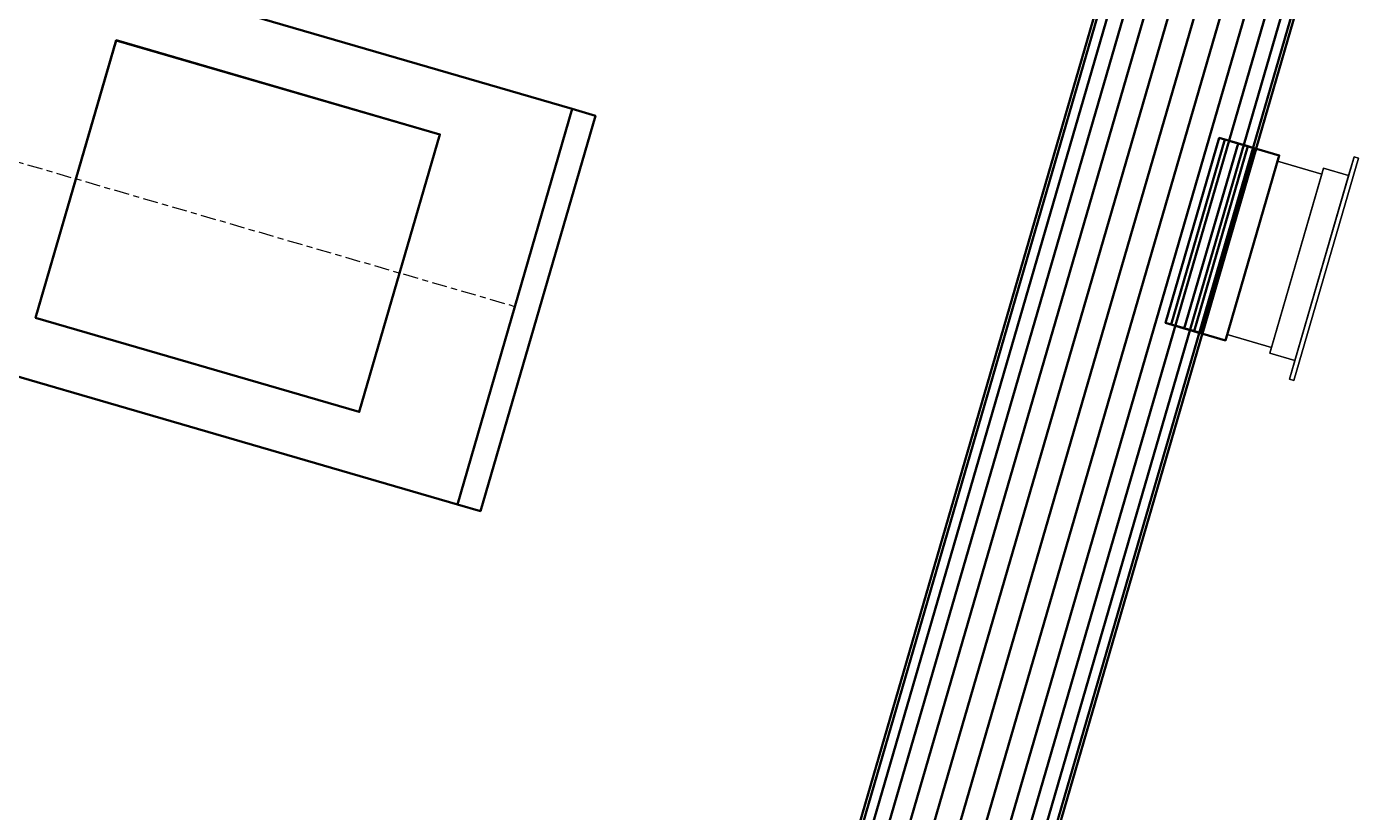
# Model space of a CAD drawing. Header units: inches. Extents: x -1654 to 1344, y -1538 to 36.
# Drawn here: x 661.9 to 717.3, y -661.8 to -629.2 of the extents above; entities that cross this region are included whole.
import ezdxf

# ---------------------------------------------------------------- set-up
doc = ezdxf.new("R2010")
doc.units = ezdxf.units.IN
doc.header["$MEASUREMENT"] = 0
doc.linetypes.add('Center', pattern=[1.25, 0.25, -0.1875, 0.625, -0.1875])
for name, color, linetype, lineweight in [('M-HVAC-CDFF', 3, 'Continuous', 30), ('M-HVAC-CDFF-SA', 3, 'Continuous', 30), ('M-HVAC-DUCT', 1, 'Center', 30), ('M-HVAC-DUCT-SA', 1, 'Continuous', 50)]:
    doc.layers.add(name, color=color, linetype=linetype, lineweight=lineweight)

# ---------------------------------------------------------------- blocks, each defined once
blk = doc.blocks.new('Rectangular Endcap - Standard-915868-_3D_')
at = {"layer": 'M-HVAC-DUCT', "color": 8, "linetype": 'Continuous', "lineweight": 50}
mesh = blk.add_polyface(dxfattribs=at)
corners = [(0, 8.551, 7.65), (0, 8.551, -7.65), (0, -8.551, -7.65), (0, -8.551, 7.65)]
mesh.append_faces([[corners[k] for k in face] for face in [(0, 1, 2, 3)]], dxfattribs={"color": 8})
mesh = blk.add_polyface(dxfattribs=at)
corners = [(0, 8.551, -7.65), (0, 8.551, 7.65), (1, 8.551, 7.65), (1, 8.551, -7.65)]
mesh.append_faces([[corners[k] for k in face] for face in [(0, 1, 2, 3)]], dxfattribs={"color": 8})
mesh = blk.add_polyface(dxfattribs=at)
corners = [(0, -8.551, -7.65), (0, 8.551, -7.65), (1, 8.551, -7.65), (1, -8.551, -7.65)]
mesh.append_faces([[corners[k] for k in face] for face in [(0, 1, 2, 3)]], dxfattribs={"color": 8})
mesh = blk.add_polyface(dxfattribs=at)
corners = [(0, 8.551, 7.65), (0, -8.551, 7.65), (1, -8.551, 7.65), (1, 8.551, 7.65)]
mesh.append_faces([[corners[k] for k in face] for face in [(3, 0, 1, 2)]], dxfattribs={"color": 8})
mesh = blk.add_polyface(dxfattribs=at)
corners = [(1, 8.551, 7.65), (1, -8.551, 7.65), (1, -8.551, -7.65), (1, 8.551, -7.65)]
mesh.append_faces([[corners[k] for k in face] for face in [(2, 3, 0, 1)]], dxfattribs={"color": 8})
mesh = blk.add_polyface(dxfattribs=at)
corners = [(0, -8.551, 7.65), (0, -8.551, -7.65), (1, -8.551, -7.65), (1, -8.551, 7.65)]
mesh.append_faces([[corners[k] for k in face] for face in [(0, 1, 2, 3)]], dxfattribs={"color": 8})
blk = doc.blocks.new('Supply Diffuser - Sidewall - 8 x 6-951333-_3D_')
at = {"layer": 'M-HVAC-CDFF'}
mesh = blk.add_polyface(dxfattribs=at)
corners = [(-3.75, 3, 2.75), (3.75, 3, 2.75), (3.75, 3, -2.75), (-3.75, 3, -2.75)]
mesh.append_faces([[corners[k] for k in face] for face in [(1, 2, 3, 0)]])
mesh = blk.add_polyface(dxfattribs=at)
corners = [(-3.75, 3, 2.75), (-3.75, 3, -2.75), (-3.75, 1.078125, -2.75), (-3.75, 1.078125, 2.75)]
mesh.append_faces([[corners[k] for k in face] for face in [(2, 3, 0, 1)]])
mesh = blk.add_polyface(dxfattribs=at)
corners = [(-3.75, 3, -2.75), (3.75, 3, -2.75), (3.75, 1.078125, -2.75), (-3.75, 1.078125, -2.75)]
mesh.append_faces([[corners[k] for k in face] for face in [(2, 3, 0, 1)]])
mesh = blk.add_polyface(dxfattribs=at)
corners = [(3.75, 3, 2.75), (-3.75, 3, 2.75), (-3.75, 1.078125, 2.75), (3.75, 1.078125, 2.75)]
mesh.append_faces([[corners[k] for k in face] for face in [(2, 3, 0, 1)]])
mesh = blk.add_polyface(dxfattribs=at)
corners = [(3.75, 3, -2.75), (3.75, 3, 2.75), (3.75, 1.078125, 2.75), (3.75, 1.078125, -2.75)]
mesh.append_faces([[corners[k] for k in face] for face in [(2, 3, 0, 1)]])
mesh = blk.add_polyface(dxfattribs=at)
corners = [(-4, 1.078125, 3), (4, 1.078125, 3), (4, 1.078125, -3), (-4, 1.078125, -3), (-3.75, 1.078125, 2.75), (-3.75, 1.078125, -2.75), (3.75, 1.078125, -2.75), (3.75, 1.078125, 2.75)]
mesh.append_faces([[corners[k] for k in face] for face in [(3, 5, 6, 2), (2, 6, 7, 1)]], dxfattribs={"vtx0": -1, "vtx2": -1})
mesh.append_faces([[corners[k] for k in face] for face in [(4, 5, 3, 0), (7, 4, 0, 1)]], dxfattribs={"vtx1": -1, "vtx3": -1})
mesh = blk.add_polyface(dxfattribs=at)
corners = [(-4, 1.078125, 3), (-4, 1.078125, -3), (-4, 0, -3), (-4, 0, 3)]
mesh.append_faces([[corners[k] for k in face] for face in [(2, 3, 0, 1)]])
mesh = blk.add_polyface(dxfattribs=at)
corners = [(-4, 1.078125, -3), (4, 1.078125, -3), (4, 0, -3), (-4, 0, -3)]
mesh.append_faces([[corners[k] for k in face] for face in [(2, 3, 0, 1)]])
mesh = blk.add_polyface(dxfattribs=at)
corners = [(4, 1.078125, 3), (-4, 1.078125, 3), (-4, 0, 3), (4, 0, 3)]
mesh.append_faces([[corners[k] for k in face] for face in [(2, 3, 0, 1)]])
mesh = blk.add_polyface(dxfattribs=at)
corners = [(4, 1.078125, -3), (4, 1.078125, 3), (4, 0, 3), (4, 0, -3)]
mesh.append_faces([[corners[k] for k in face] for face in [(2, 3, 0, 1)]])
mesh = blk.add_polyface(dxfattribs=at)
corners = [(4.8125, 0, 3.8125), (4.8125, 0, -3.8125), (-4.8125, 0, -3.8125), (-4.8125, 0, 3.8125), (-4, 0, 3), (-4, 0, -3), (4, 0, -3), (4, 0, 3)]
mesh.append_faces([[corners[k] for k in face] for face in [(3, 4, 5, 2), (2, 5, 6, 1)]], dxfattribs={"vtx0": -1, "vtx2": -1})
mesh.append_faces([[corners[k] for k in face] for face in [(7, 4, 3, 0), (6, 7, 0, 1)]], dxfattribs={"vtx1": -1, "vtx3": -1})
mesh = blk.add_polyface(dxfattribs=at)
corners = [(-4.8125, -0.1875, 3.8125), (4.8125, -0.1875, 3.8125), (4.8125, 0, 3.8125), (-4.8125, 0, 3.8125)]
mesh.append_faces([[corners[k] for k in face] for face in [(3, 0, 1, 2)]])
mesh = blk.add_polyface(dxfattribs=at)
corners = [(-4.8125, -0.1875, -3.8125), (-4.8125, -0.1875, 3.8125), (-4.8125, 0, 3.8125), (-4.8125, 0, -3.8125)]
mesh.append_faces([[corners[k] for k in face] for face in [(0, 1, 2, 3)]])
mesh = blk.add_polyface(dxfattribs=at)
corners = [(4.8125, -0.1875, -3.8125), (-4.8125, -0.1875, -3.8125), (-4.8125, 0, -3.8125), (4.8125, 0, -3.8125)]
mesh.append_faces([[corners[k] for k in face] for face in [(3, 0, 1, 2)]])
mesh = blk.add_polyface(dxfattribs=at)
corners = [(4.8125, -0.1875, 3.8125), (-4.8125, -0.1875, 3.8125), (-4.8125, -0.1875, -3.8125), (4.8125, -0.1875, -3.8125)]
mesh.append_faces([[corners[k] for k in face] for face in [(3, 0, 1, 2)]])
mesh = blk.add_polyface(dxfattribs=at)
corners = [(4.8125, -0.1875, 3.8125), (4.8125, -0.1875, -3.8125), (4.8125, 0, -3.8125), (4.8125, 0, 3.8125)]
mesh.append_faces([[corners[k] for k in face] for face in [(0, 1, 2, 3)]])
blk = doc.blocks.new('Rectangular Takeoff - Standard-920564-_3D_')
at = {"layer": 'M-HVAC-DUCT', "color": 8, "linetype": 'Continuous', "lineweight": 50}
mesh = blk.add_polyface(dxfattribs=at)
corners = [(-1.594, 4, 3), (-1.594, 4, -3), (-1.594, -4, -3), (-1.594, -4, 3)]
mesh.append_faces([[corners[k] for k in face] for face in [(0, 1, 2, 3)]], dxfattribs={"color": 8})
mesh = blk.add_polyface(dxfattribs=at)
corners = [(-1.594, 4, -3), (-1.594, 4, 3), (1, 4, 3), (1, 4, -3)]
mesh.append_faces([[corners[k] for k in face] for face in [(3, 0, 1, 2)]], dxfattribs={"color": 8})
mesh = blk.add_polyface(dxfattribs=at)
corners = [(-1.594, -4, -3), (-1.594, 4, -3), (1, 4, -3), (1, -4, -3)]
mesh.append_faces([[corners[k] for k in face] for face in [(0, 1, 2, 3)]], dxfattribs={"color": 8})
mesh = blk.add_polyface(dxfattribs=at)
corners = [(1, 4, 3), (-1.594, 4, 3), (-1.594, -4, 3), (1, -4, 3)]
mesh.append_faces([[corners[k] for k in face] for face in [(0, 1, 2, 3)]], dxfattribs={"color": 8})
mesh = blk.add_polyface(dxfattribs=at)
corners = [(1, 4, 3), (1, -4, 3), (1, -4, -3), (1, 4, -3)]
mesh.append_faces([[corners[k] for k in face] for face in [(3, 0, 1, 2)]], dxfattribs={"color": 8})
mesh = blk.add_polyface(dxfattribs=at)
corners = [(-1.594, -4, 3), (-1.594, -4, -3), (1, -4, -3), (1, -4, 3)]
mesh.append_faces([[corners[k] for k in face] for face in [(0, 1, 2, 3)]], dxfattribs={"color": 8})
blk = doc.blocks.new('Face Thin Mount Return Diffuser - Non-Hosted - 14x12 Face-951403-_3D_')
at = {"layer": 'M-HVAC-CDFF'}
mesh = blk.add_polyface(dxfattribs=at)
corners = [(7, 6, 1), (-7, 6, 1), (-7, -6, 1), (7, -6, 1)]
mesh.append_faces([[corners[k] for k in face] for face in [(3, 0, 1, 2)]])
mesh = blk.add_polyface(dxfattribs=at)
corners = [(7, 6), (7, -6), (-7, -6), (-7, 6)]
mesh.append_faces([[corners[k] for k in face] for face in [(0, 1, 2, 3)]])
mesh = blk.add_polyface(dxfattribs=at)
corners = [(7, 6), (-7, 6), (-7, 6, 1), (7, 6, 1)]
mesh.append_faces([[corners[k] for k in face] for face in [(2, 3, 0, 1)]])
mesh = blk.add_polyface(dxfattribs=at)
corners = [(-7, 6), (-7, -6), (-7, -6, 1), (-7, 6, 1)]
mesh.append_faces([[corners[k] for k in face] for face in [(3, 0, 1, 2)]])
mesh = blk.add_polyface(dxfattribs=at)
corners = [(7, -6), (7, 6), (7, 6, 1), (7, -6, 1)]
mesh.append_faces([[corners[k] for k in face] for face in [(3, 0, 1, 2)]])
mesh = blk.add_polyface(dxfattribs=at)
corners = [(-7, -6), (7, -6), (7, -6, 1), (-7, -6, 1)]
mesh.append_faces([[corners[k] for k in face] for face in [(2, 3, 0, 1)]])
blk = doc.blocks.new('Rectangular Takeoff - Standard-939908-_3D_')
at = {"layer": 'M-HVAC-DUCT', "color": 8, "linetype": 'Continuous', "lineweight": 50}
mesh = blk.add_polyface(dxfattribs=at)
corners = [(-0.24, -7, 6), (-0.24, 7, 6), (-0.24, 7, -6), (-0.24, -7, -6)]
mesh.append_faces([[corners[k] for k in face] for face in [(2, 3, 0, 1)]], dxfattribs={"color": 8})
mesh = blk.add_polyface(dxfattribs=at)
corners = [(-0.24, 7, -6), (1, 7, -6), (1, -7, -6), (-0.24, -7, -6)]
mesh.append_faces([[corners[k] for k in face] for face in [(3, 0, 1, 2)]], dxfattribs={"color": 8})
mesh = blk.add_polyface(dxfattribs=at)
corners = [(-0.24, 7, 6), (1, 7, 6), (1, 7, -6), (-0.24, 7, -6)]
mesh.append_faces([[corners[k] for k in face] for face in [(2, 3, 0, 1)]], dxfattribs={"color": 8})
mesh = blk.add_polyface(dxfattribs=at)
corners = [(1, -7, 6), (1, 7, 6), (-0.24, 7, 6), (-0.24, -7, 6)]
mesh.append_faces([[corners[k] for k in face] for face in [(1, 2, 3, 0)]], dxfattribs={"color": 8})
mesh = blk.add_polyface(dxfattribs=at)
corners = [(1, -7, 6), (1, -7, -6), (1, 7, -6), (1, 7, 6)]
mesh.append_faces([[corners[k] for k in face] for face in [(0, 1, 2, 3)]], dxfattribs={"color": 8})
mesh = blk.add_polyface(dxfattribs=at)
corners = [(-0.24, -7, -6), (1, -7, -6), (1, -7, 6), (-0.24, -7, 6)]
mesh.append_faces([[corners[k] for k in face] for face in [(3, 0, 1, 2)]], dxfattribs={"color": 8})

msp = doc.modelspace()

# ---------------------------------------------------------------- linework, layer by layer
at = {"layer": 'M-HVAC-DUCT', "color": 5}
for p, q in [((713.07, -619.742, 1326), (680.409, -732.09, 1326)), ((713.07, -619.742, 1326), (680.409, -732.09, 1326)), ((682.213, -640.833, 1332.002), (649.564, -631.341, 1332.002))]:
    msp.add_line(p, q, dxfattribs=at)

# ---------------------------------------------------------------- block references
at = {"layer": 'M-HVAC-CDFF-SA', "extrusion": (-0.00127, 0.000369253, -0.999999), "rotation": 16.20985527971898}
msp.add_blockref('Face Thin Mount Return Diffuser - Non-Hosted - 14x12 Face-951403-_3D_', (-669, -636.991, -1342.737), dxfattribs=at)
at = {"layer": 'M-HVAC-CDFF-SA', "rotation": 73.7901312840833}
msp.add_blockref('Supply Diffuser - Sidewall - 8 x 6-951333-_3D_', (715.736, -639.229, 1326), dxfattribs=at)
at = {"layer": 'M-HVAC-DUCT-SA', "color": 8, "extrusion": (-0.279157, -0.960246, 0), "rotation": 90}
msp.add_blockref('Rectangular Takeoff - Standard-939908-_3D_', (821.998, 1339.65, 424.913), dxfattribs=at)
at = {"layer": 'M-HVAC-DUCT-SA', "color": 8, "rotation": 343.7901312840834}
msp.add_blockref('Rectangular Endcap - Standard-915868-_3D_', (682.213, -640.833, 1332.002), dxfattribs=at)
at = {"layer": 'M-HVAC-DUCT-SA', "color": 8, "extrusion": (0, 0, -1), "rotation": 196.2098687159166}
msp.add_blockref('Rectangular Takeoff - Standard-920564-_3D_', (-711.895, -638.112, -1326), dxfattribs=at)

# ---------------------------------------------------------------- meshes
at = {"layer": 'M-HVAC-DUCT-SA', "color": 8}
mesh = msp.add_polyface(dxfattribs=at)
corners = [(713.07, -619.742, 1330), (712.076, -619.453, 1329.864), (711.15, -619.183, 1329.464), (710.354, -618.952, 1328.828), (709.744, -618.774, 1328), (709.36, -618.663, 1327.035), (709.229, -618.625, 1326), (676.568, -730.974, 1326), (676.699, -731.012, 1327.035), (677.083, -731.123, 1328), (677.693, -731.301, 1328.828), (678.489, -731.532, 1329.464), (679.415, -731.801, 1329.864), (680.409, -732.09, 1330)]
mesh.append_faces([[corners[k] for k in face] for face in [(8, 9, 4, 5), (3, 4, 9, 10), (11, 12, 1, 2), (2, 3, 10, 11)]], dxfattribs={"vtx1": -1, "vtx3": -1, "color": 8})
mesh.append_faces([[corners[k] for k in face] for face in [(6, 7, 8, 5)]], dxfattribs={"vtx2": -1, "color": 8})
mesh.append_faces([[corners[k] for k in face] for face in [(12, 13, 0, 1)]], dxfattribs={"vtx3": -1, "color": 8})
mesh = msp.add_polyface(dxfattribs=at)
corners = [(709.229, -618.625, 1326), (709.36, -618.663, 1324.965), (709.744, -618.774, 1324), (710.354, -618.952, 1323.172), (711.15, -619.183, 1322.536), (712.076, -619.453, 1322.136), (713.07, -619.742, 1322), (680.409, -732.09, 1322), (679.415, -731.801, 1322.136), (678.489, -731.532, 1322.536), (677.693, -731.301, 1323.172), (677.083, -731.123, 1324), (676.699, -731.012, 1324.965), (676.568, -730.974, 1326)]
mesh.append_faces([[corners[k] for k in face] for face in [(7, 8, 5, 6)]], dxfattribs={"vtx1": -1, "color": 8})
mesh.append_faces([[corners[k] for k in face] for face in [(8, 9, 4, 5), (3, 4, 9, 10), (11, 12, 1, 2), (2, 3, 10, 11)]], dxfattribs={"vtx1": -1, "vtx3": -1, "color": 8})
mesh.append_faces([[corners[k] for k in face] for face in [(12, 13, 0, 1)]], dxfattribs={"vtx3": -1, "color": 8})
mesh = msp.add_polyface(dxfattribs=at)
corners = [(716.911, -620.858, 1326), (716.78, -620.82, 1327.035), (716.397, -620.709, 1328), (715.786, -620.531, 1328.828), (714.991, -620.3, 1329.464), (714.064, -620.031, 1329.864), (713.07, -619.742, 1330), (680.409, -732.09, 1330), (681.403, -732.379, 1329.864), (682.33, -732.649, 1329.464), (683.125, -732.88, 1328.828), (683.735, -733.057, 1328), (684.119, -733.169, 1327.035), (684.25, -733.207, 1326)]
mesh.append_faces([[corners[k] for k in face] for face in [(7, 8, 5, 6)]], dxfattribs={"vtx1": -1, "color": 8})
mesh.append_faces([[corners[k] for k in face] for face in [(8, 9, 4, 5), (3, 4, 9, 10), (11, 12, 1, 2), (2, 3, 10, 11)]], dxfattribs={"vtx1": -1, "vtx3": -1, "color": 8})
mesh.append_faces([[corners[k] for k in face] for face in [(12, 13, 0, 1)]], dxfattribs={"vtx3": -1, "color": 8})
mesh = msp.add_polyface(dxfattribs=at)
corners = [(713.07, -619.742, 1322), (714.064, -620.031, 1322.136), (714.991, -620.3, 1322.536), (715.786, -620.531, 1323.172), (716.397, -620.709, 1324), (716.78, -620.82, 1324.965), (716.911, -620.858, 1326), (684.25, -733.207, 1326), (684.119, -733.169, 1324.965), (683.735, -733.057, 1324), (683.125, -732.88, 1323.172), (682.33, -732.649, 1322.536), (681.403, -732.379, 1322.136), (680.409, -732.09, 1322)]
mesh.append_faces([[corners[k] for k in face] for face in [(7, 8, 5, 6)]], dxfattribs={"vtx1": -1, "color": 8})
mesh.append_faces([[corners[k] for k in face] for face in [(8, 9, 4, 5), (3, 4, 9, 10), (11, 12, 1, 2), (2, 3, 10, 11)]], dxfattribs={"vtx1": -1, "vtx3": -1, "color": 8})
mesh.append_faces([[corners[k] for k in face] for face in [(12, 13, 0, 1)]], dxfattribs={"vtx3": -1, "color": 8})
mesh = msp.add_polyface(dxfattribs=at)
corners = [(684.6, -632.622, 1324.352), (679.826, -649.044, 1324.352), (647.177, -639.552, 1324.352), (651.951, -623.131, 1324.352)]
mesh.append_faces([[corners[k] for k in face] for face in [(0, 1, 2, 3)]], dxfattribs={"color": 8})
mesh = msp.add_polyface(dxfattribs=at)
corners = [(679.826, -649.044, 1339.652), (684.6, -632.622, 1339.652), (651.951, -623.131, 1339.652), (647.177, -639.552, 1339.652)]
mesh.append_faces([[corners[k] for k in face] for face in [(0, 1, 2, 3)]], dxfattribs={"color": 8})
mesh = msp.add_polyface(dxfattribs=at)
corners = [(684.6, -632.622, 1339.652), (684.6, -632.622, 1324.352), (651.951, -623.131, 1324.352), (651.951, -623.131, 1339.652)]
mesh.append_faces([[corners[k] for k in face] for face in [(3, 0, 1, 2)]], dxfattribs={"color": 8})
mesh = msp.add_polyface(dxfattribs=at)
corners = [(675.75, -645.202, 1339.41), (662.306, -641.294, 1339.41), (665.656, -629.771, 1339.41), (679.1, -633.679, 1339.41)]
mesh.append_faces([[corners[k] for k in face] for face in [(2, 3, 0, 1)]], dxfattribs={"color": 8})
mesh = msp.add_polyface(dxfattribs=at)
corners = [(665.656, -629.771, 1339.41), (662.306, -641.294, 1339.41), (662.306, -641.294, 1339.652), (665.656, -629.771, 1339.652)]
mesh.append_faces([[corners[k] for k in face] for face in [(3, 0, 1, 2)]], dxfattribs={"color": 8})
mesh = msp.add_polyface(dxfattribs=at)
corners = [(675.75, -645.202, 1339.652), (679.1, -633.679, 1339.652), (665.656, -629.771, 1339.652), (662.306, -641.294, 1339.652)]
mesh.append_faces([[corners[k] for k in face] for face in [(3, 0, 1, 2)]], dxfattribs={"color": 8})
mesh = msp.add_polyface(dxfattribs=at)
corners = [(679.1, -633.679, 1339.41), (665.656, -629.771, 1339.41), (665.656, -629.771, 1339.652), (679.1, -633.679, 1339.652)]
mesh.append_faces([[corners[k] for k in face] for face in [(0, 1, 2, 3)]], dxfattribs={"color": 8})
mesh = msp.add_polyface(dxfattribs=at)
corners = [(679.826, -649.044, 1324.352), (684.6, -632.622, 1324.352), (684.6, -632.622, 1339.652), (679.826, -649.044, 1339.652)]
mesh.append_faces([[corners[k] for k in face] for face in [(0, 1, 2, 3)]], dxfattribs={"color": 8})
mesh = msp.add_polyface(dxfattribs=at)
corners = [(675.75, -645.202, 1339.41), (679.1, -633.679, 1339.41), (679.1, -633.679, 1339.652), (675.75, -645.202, 1339.652)]
mesh.append_faces([[corners[k] for k in face] for face in [(0, 1, 2, 3)]], dxfattribs={"color": 8})
mesh = msp.add_polyface(dxfattribs=at)
corners = [(709.248, -641.508, 1323), (709.248, -641.508, 1329), (711.481, -633.826, 1329), (711.481, -633.826, 1323)]
mesh.append_faces([[corners[k] for k in face] for face in [(0, 1, 2, 3)]], dxfattribs={"color": 8})
mesh = msp.add_polyface(dxfattribs=at)
corners = [(711.481, -633.826, 1329), (709.248, -641.508, 1329), (709.478, -641.575, 1329), (711.712, -633.893, 1329)]
mesh.append_faces([[corners[k] for k in face] for face in [(0, 1, 2, 3)]], dxfattribs={"color": 8})
mesh = msp.add_polyface(dxfattribs=at)
corners = [(709.248, -641.508, 1323), (711.481, -633.826, 1323), (711.712, -633.893, 1323), (709.478, -641.575, 1323)]
mesh.append_faces([[corners[k] for k in face] for face in [(0, 1, 2, 3)]], dxfattribs={"color": 8})
mesh = msp.add_polyface(dxfattribs=at)
corners = [(710.779, -641.953, 1326), (713.012, -634.271, 1326), (712.926, -634.246, 1326.842), (712.672, -634.172, 1327.646), (712.261, -634.053, 1328.376), (711.712, -633.893, 1329), (709.478, -641.575, 1329), (710.028, -641.735, 1328.376), (710.439, -641.854, 1327.646), (710.693, -641.928, 1326.842)]
mesh.append_faces([[corners[k] for k in face] for face in [(6, 7, 4, 5)]], dxfattribs={"vtx1": -1, "color": 8})
mesh.append_faces([[corners[k] for k in face] for face in [(3, 4, 7, 8), (8, 9, 2, 3)]], dxfattribs={"vtx1": -1, "vtx3": -1, "color": 8})
mesh.append_faces([[corners[k] for k in face] for face in [(9, 0, 1, 2)]], dxfattribs={"vtx3": -1, "color": 8})
mesh = msp.add_polyface(dxfattribs=at)
corners = [(713.012, -634.271, 1326), (710.779, -641.953, 1326), (710.693, -641.928, 1325.158), (710.439, -641.854, 1324.354), (710.028, -641.735, 1323.624), (709.478, -641.575, 1323), (711.712, -633.893, 1323), (712.261, -634.053, 1323.624), (712.672, -634.172, 1324.354), (712.926, -634.246, 1325.158)]
mesh.append_faces([[corners[k] for k in face] for face in [(1, 2, 9, 0)]], dxfattribs={"vtx1": -1, "color": 8})
mesh.append_faces([[corners[k] for k in face] for face in [(8, 9, 2, 3), (3, 4, 7, 8)]], dxfattribs={"vtx1": -1, "vtx3": -1, "color": 8})
mesh.append_faces([[corners[k] for k in face] for face in [(4, 5, 6, 7)]], dxfattribs={"vtx3": -1, "color": 8})
mesh = msp.add_polyface(dxfattribs=at)
corners = [(711.481, -633.826, 1323), (711.481, -633.826, 1329), (711.712, -633.893, 1329), (712.261, -634.053, 1328.376), (712.672, -634.172, 1327.646), (712.926, -634.246, 1326.842), (713.012, -634.271, 1326), (712.926, -634.246, 1325.158), (712.672, -634.172, 1324.354), (712.261, -634.053, 1323.624), (711.712, -633.893, 1323)]
mesh.append_faces([[corners[k] for k in face] for face in [(1, 4, 5, 6)]], dxfattribs={"vtx0": -1, "vtx3": -1, "color": 8})
mesh.append_faces([[corners[k] for k in face] for face in [(7, 8, 0)]], dxfattribs={"vtx1": -1, "vtx2": -1, "color": 8})
mesh.append_faces([[corners[k] for k in face] for face in [(0, 1, 6, 7)]], dxfattribs={"vtx1": -1, "vtx3": -1, "color": 8})
mesh.append_faces([[corners[k] for k in face] for face in [(9, 10, 0, 8)]], dxfattribs={"vtx2": -1, "color": 8})
mesh.append_faces([[corners[k] for k in face] for face in [(1, 2, 3, 4)]], dxfattribs={"vtx3": -1, "color": 8})
mesh = msp.add_polyface(dxfattribs=at)
corners = [(679.826, -649.044, 1324.352), (679.826, -649.044, 1339.652), (647.177, -639.552, 1339.652), (647.177, -639.552, 1324.352)]
mesh.append_faces([[corners[k] for k in face] for face in [(3, 0, 1, 2)]], dxfattribs={"color": 8})
mesh = msp.add_polyface(dxfattribs=at)
corners = [(662.306, -641.294, 1339.41), (675.75, -645.202, 1339.41), (675.75, -645.202, 1339.652), (662.306, -641.294, 1339.652)]
mesh.append_faces([[corners[k] for k in face] for face in [(0, 1, 2, 3)]], dxfattribs={"color": 8})
mesh = msp.add_polyface(dxfattribs=at)
corners = [(709.248, -641.508, 1329), (709.248, -641.508, 1323), (709.478, -641.575, 1323), (710.028, -641.735, 1323.624), (710.439, -641.854, 1324.354), (710.693, -641.928, 1325.158), (710.779, -641.953, 1326), (710.693, -641.928, 1326.842), (710.439, -641.854, 1327.646), (710.028, -641.735, 1328.376), (709.478, -641.575, 1329)]
mesh.append_faces([[corners[k] for k in face] for face in [(5, 1, 4)]], dxfattribs={"vtx0": -1, "vtx1": -1, "color": 8})
mesh.append_faces([[corners[k] for k in face] for face in [(6, 0, 1, 5)]], dxfattribs={"vtx0": -1, "vtx2": -1, "color": 8})
mesh.append_faces([[corners[k] for k in face] for face in [(0, 6, 7, 8)]], dxfattribs={"vtx0": -1, "vtx3": -1, "color": 8})
mesh.append_faces([[corners[k] for k in face] for face in [(9, 10, 0, 8)]], dxfattribs={"vtx2": -1, "color": 8})
mesh.append_faces([[corners[k] for k in face] for face in [(1, 2, 3, 4)]], dxfattribs={"vtx3": -1, "color": 8})

doc.saveas('drawing.dxf')
